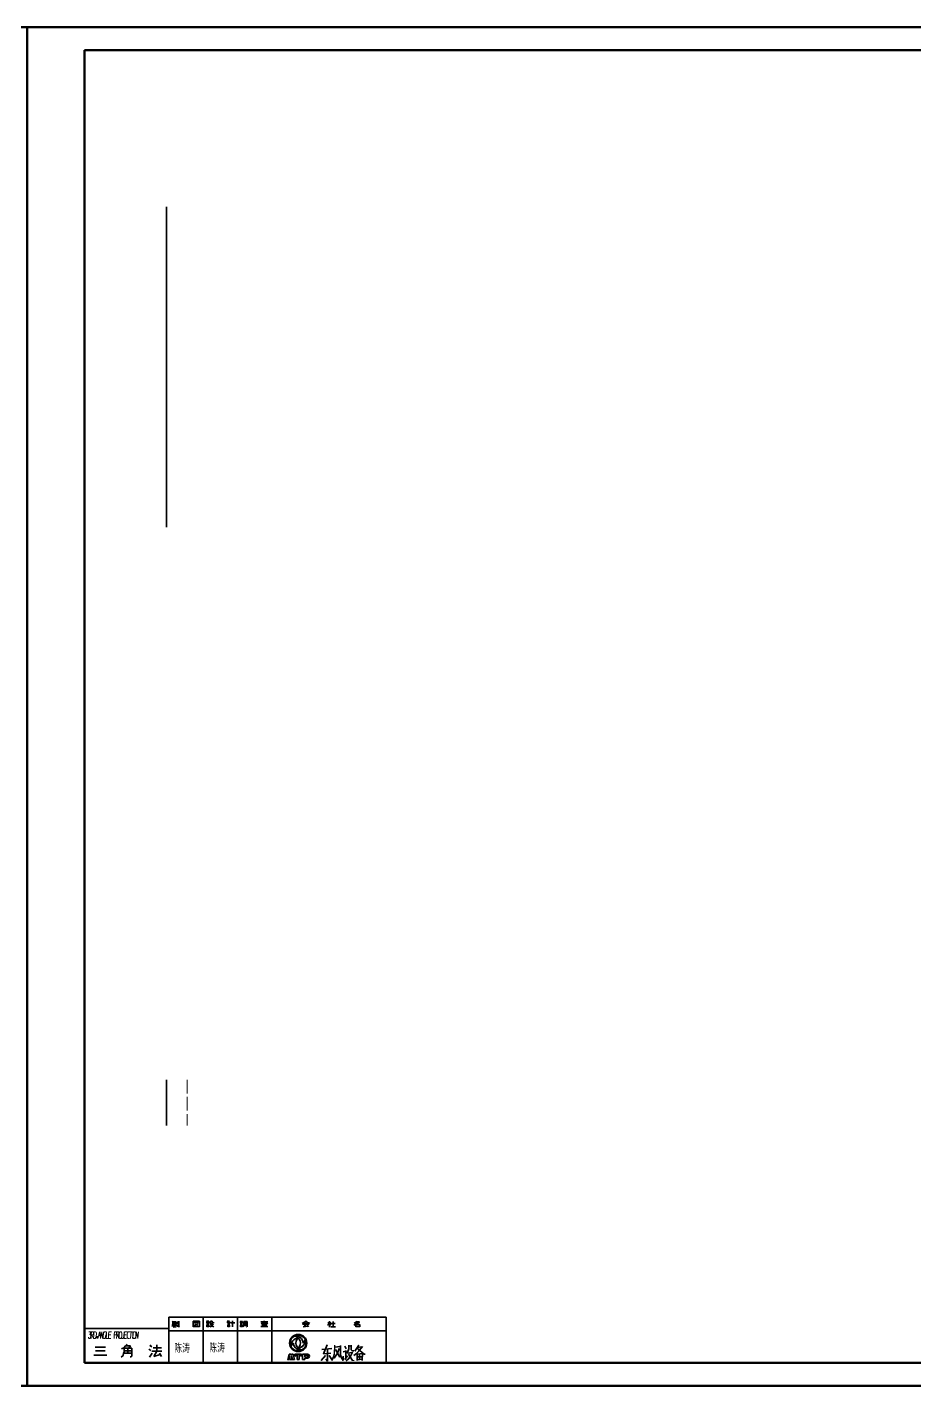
# Model space of a CAD drawing. Header units: millimetres. Extents: x 1333 to 104182, y -62616 to -5704.
# Drawn here: x 50563 to 50951, y -62616 to -62022 of the extents above; entities that cross this region are included whole.
import ezdxf
from ezdxf.enums import TextEntityAlignment as Align

# ---------------------------------------------------------------- set-up
doc = ezdxf.new("R2010")
doc.units = ezdxf.units.MM
doc.header["$LTSCALE"] = 0.5
doc.linetypes.add('DASHED', pattern=[15, 12, -3])
for name, color, linetype in [('08', 1, 'Continuous'), ('11', 3, 'Continuous'), ('SHM_LABEL', 40, 'Continuous')]:
    doc.layers.add(name, color=color, linetype=linetype)
doc.styles.get("Standard").update_dxf_attribs({"font": 'simplex.shx'})

# ---------------------------------------------------------------- blocks, each defined once
blk = doc.blocks.new('999')
at = {"color": 7, "lineweight": 70}
for p, q in [((73402, -11943.1), (73402, -10161.1)), ((73402, -10161.1), (75925, -10161.1)), ((75925, -10161.1), (75925, -11943.1)), ((73477, -11913.1), (73477, -10191.1)), ((73477, -10191.1), (75895, -10191.1)), ((75895, -11913.1), (73477, -11913.1)), ((75925, -11943.1), (73402, -11943.1))]:
    blk.add_line(p, q, dxfattribs=at)
at = {"color": 7, "lineweight": 35}
for p, q in [((73477, -11868.1), (73588, -11868.1)), ((73588, -11853.1), (73873, -11853.1)), ((73633, -11853.1), (73633, -11913.1)), ((73678, -11853.1), (73678, -11913.1)), ((73689.3, -11862.6), (73689.3, -11864.6)), ((73690.7, -11865.7), (73689.8, -11865.5)), ((73690.7, -11858.7), (73690.7, -11865.7)), ((73708.3, -11859.2), (73717.8, -11859.2)), ((73708.3, -11865.5), (73717.7, -11865.5)), ((73713, -11859.2), (73708.8, -11861.6)), ((73710.5, -11865.5), (73710.5, -11862.1)), ((73710.5, -11862.1), (73715.6, -11862.1)), ((73710.5, -11863.2), (73715.6, -11863.2)), ((73710.5, -11864.5), (73715.6, -11864.5)), ((73713, -11857.8), (73713, -11861.6)), ((73713, -11859.2), (73717.7, -11861.9)), ((73715.6, -11862.1), (73715.6, -11865.5)), ((73723, -11853.1), (73723, -11913.1)), ((73765, -11860.3), (73762.7, -11861.3)), ((73763.1, -11862.4), (73771.9, -11862.4)), ((73763.9, -11865.6), (73770.4, -11864.8)), ((73767.9, -11858.2), (73765, -11860.3)), ((73765.2, -11861.2), (73769.6, -11861.2)), ((73766.9, -11862.4), (73765.8, -11865.4)), ((73767.6, -11858.4), (73769.7, -11859.9)), ((73769.4, -11863.4), (73771.1, -11865.8)), ((73769.7, -11859.9), (73772.6, -11861.1)), ((73798.7, -11861.9), (73796, -11863.4)), ((73796.2, -11860.3), (73800.1, -11860.3)), ((73798.5, -11858.5), (73798.5, -11860.3)), ((73800.1, -11860.3), (73798.7, -11861.9)), ((73798.7, -11861.9), (73800.8, -11863.3)), ((73798.7, -11861.9), (73798.7, -11866.3)), ((73800.3, -11865.8), (73806.3, -11865.8)), ((73800.9, -11861.3), (73805.8, -11861.3)), ((73803.4, -11858.6), (73803.4, -11865.8)), ((73833.2, -11862.4), (73830.3, -11863.4)), ((73833.8, -11859.3), (73830.7, -11860.9)), ((73832.5, -11860), (73834.6, -11861.6)), ((73833, -11862.9), (73838.3, -11862.9)), ((73833, -11865.8), (73833, -11862.9)), ((73833, -11865.4), (73838.3, -11865.4)), ((73836.1, -11860.7), (73833.2, -11862.4)), ((73835, -11858.3), (73833.8, -11859.3)), ((73833.8, -11859.3), (73837.7, -11859.3)), ((73837.7, -11859.3), (73836.1, -11860.7)), ((73838.3, -11862.9), (73838.3, -11865.7)), ((73873, -11853.1), (73873, -11913.1)), ((73588, -11871.1), (73873, -11871.1)), ((73743.7, -11908.7), (73745.5, -11901.6)), ((73745.6, -11901.6), (73747.8, -11901.6)), ((73745.8, -11903.8), (73747, -11908.7)), ((73747.8, -11901.6), (73748.2, -11903.1)), ((73748.6, -11901.6), (73748.2, -11903.1)), ((73748.8, -11903.7), (73748.5, -11904.5)), ((73750.9, -11901.6), (73748.6, -11901.6)), ((73750, -11908.7), (73748.8, -11903.7)), ((73752.7, -11908.7), (73750.9, -11901.6)), ((73752.9, -11901.6), (73762, -11901.6)), ((73752.9, -11901.6), (73752.9, -11904.2)), ((73752.9, -11904.2), (73756, -11902.3)), ((73756, -11908.7), (73756, -11902.3)), ((73758.9, -11908.7), (73758.9, -11902.3)), ((73762, -11904.2), (73758.9, -11902.3)), ((73762, -11901.6), (73762, -11904.2)), ((73763.2, -11901.6), (73769.7, -11901.6)), ((73763.2, -11908.7), (73763.2, -11901.6)), ((73766.1, -11902.8), (73768.7, -11902.8)), ((73766.1, -11905.6), (73766.1, -11902.8)), ((73743.3, -11908.7), (73746.1, -11908.7)), ((73745.3, -11905.4), (73746, -11908.7)), ((73749.5, -11908.7), (73747, -11908.7)), ((73748.5, -11904.5), (73749.5, -11908.7)), ((73752.7, -11908.7), (73750, -11908.7)), ((73756, -11908.7), (73758.9, -11908.7)), ((73766.1, -11908.7), (73763.2, -11908.7)), ((73766.1, -11905.6), (73768.7, -11905.6)), ((73766.1, -11906.7), (73769.7, -11906.7)), ((73766.1, -11908.7), (73766.1, -11906.7))]:
    blk.add_line(p, q, dxfattribs=at)
at = {"color": 7, "lineweight": 35, "ltscale": 0.125}
blk.add_line((73588, -11868.1), (73588, -11853.1), dxfattribs=at)
at = {"color": 7, "lineweight": 35, "ltscale": 0.375}
blk.add_line((73588, -11868.1), (73588, -11913.1), dxfattribs=at)
at = {"color": 7, "lineweight": 35, "ltscale": 0.085229}
blk.add_line((73591.7, -11863.4), (73602, -11863.4), dxfattribs=at)
at = {"color": 7, "lineweight": 35, "ltscale": 0.027653}
blk.add_line((73595.2, -11864.3), (73591.9, -11865), dxfattribs=at)
at = {"color": 7, "lineweight": 35, "ltscale": 0.044715}
blk.add_line((73592.2, -11860.5), (73597.6, -11860.5), dxfattribs=at)
at = {"color": 7, "lineweight": 35, "ltscale": 0.012385}
blk.add_line((73593.6, -11858.5), (73592.8, -11859.8), dxfattribs=at)
at = {"color": 7, "lineweight": 35, "ltscale": 0.032741}
blk.add_line((73593.1, -11859.3), (73597.1, -11859.3), dxfattribs=at)
at = {"color": 7, "lineweight": 35, "ltscale": 0.011821}
blk.add_line((73593.2, -11862.9), (73593.2, -11861.4), dxfattribs=at)
at = {"color": 7, "lineweight": 35, "ltscale": 0.030435}
blk.add_line((73593.2, -11861.4), (73596.8, -11861.5), dxfattribs=at)
at = {"color": 7, "lineweight": 35, "ltscale": 0.032907}
blk.add_line((73593.6, -11866), (73597.5, -11865.6), dxfattribs=at)
at = {"color": 7, "lineweight": 35, "ltscale": 0.038324}
blk.add_line((73595, -11858.5), (73595, -11863.1), dxfattribs=at)
at = {"color": 7, "lineweight": 35, "ltscale": 0.015919}
blk.add_line((73596.9, -11863.4), (73595.2, -11864.3), dxfattribs=at)
at = {"color": 7, "lineweight": 35, "ltscale": 0.013156}
blk.add_line((73595.2, -11864.3), (73595.2, -11865.8), dxfattribs=at)
at = {"color": 7, "lineweight": 35, "ltscale": 0.003058}
blk.add_line((73596.5, -11863), (73596.2, -11863), dxfattribs=at)
at = {"color": 7, "lineweight": 35, "ltscale": 0.003768}
blk.add_line((73596.8, -11862.6), (73596.5, -11863), dxfattribs=at)
at = {"color": 7, "lineweight": 35, "ltscale": 0.009536}
blk.add_line((73596.8, -11861.5), (73596.8, -11862.6), dxfattribs=at)
at = {"color": 7, "lineweight": 35, "ltscale": 0.008582}
blk.add_line((73597.4, -11862.5), (73597.4, -11863.5), dxfattribs=at)
at = {"color": 7, "lineweight": 35, "ltscale": 0.014683}
blk.add_line((73597.4, -11863.5), (73598.6, -11864.8), dxfattribs=at)
at = {"color": 7, "lineweight": 35, "ltscale": 0.01925}
blk.add_line((73600.7, -11863.8), (73598.6, -11864.8), dxfattribs=at)
at = {"color": 7, "lineweight": 35, "ltscale": 0.015107}
blk.add_line((73598.6, -11864.8), (73600.3, -11865.4), dxfattribs=at)
at = {"color": 7, "lineweight": 35, "ltscale": 0.025931}
blk.add_line((73598.9, -11858.8), (73598.9, -11861.9), dxfattribs=at)
at = {"color": 7, "lineweight": 35, "ltscale": 0.00304}
blk.add_line((73600.6, -11862.7), (73600.2, -11862.7), dxfattribs=at)
at = {"color": 7, "lineweight": 35, "ltscale": 0.011018}
blk.add_line((73600.3, -11865.4), (73601.6, -11865.6), dxfattribs=at)
at = {"color": 7, "lineweight": 35, "ltscale": 0.003388}
blk.add_line((73600.9, -11862.4), (73600.6, -11862.7), dxfattribs=at)
at = {"color": 7, "lineweight": 35, "ltscale": 0.033368}
blk.add_line((73600.9, -11858.4), (73600.9, -11862.4), dxfattribs=at)
at = {"color": 7, "lineweight": 35, "ltscale": 0.070776}
for p, q in [((73619.5, -11858.3), (73628, -11858.3)), ((73619.5, -11865.2), (73628, -11865.2))]:
    blk.add_line(p, q, dxfattribs=at)
at = {"color": 7, "lineweight": 35, "ltscale": 0.062347}
blk.add_line((73619.5, -11858.3), (73619.5, -11865.8), dxfattribs=at)
at = {"color": 7, "lineweight": 35, "ltscale": 0.016097}
blk.add_line((73622.9, -11863.5), (73621.1, -11864.3), dxfattribs=at)
at = {"color": 7, "lineweight": 35, "ltscale": 0.013534}
blk.add_line((73621.2, -11859.7), (73622.1, -11861), dxfattribs=at)
at = {"color": 7, "lineweight": 35, "ltscale": 0.035448}
blk.add_line((73622.1, -11861.6), (73625.8, -11863.7), dxfattribs=at)
at = {"color": 7, "lineweight": 35, "ltscale": 0.029906}
blk.add_line((73625.4, -11860.9), (73622.9, -11863.5), dxfattribs=at)
at = {"color": 7, "lineweight": 35, "ltscale": 0.012539}
blk.add_line((73623.5, -11859), (73623.7, -11860.5), dxfattribs=at)
at = {"color": 7, "lineweight": 35, "ltscale": 0.013951}
blk.add_line((73626.4, -11859.6), (73625.4, -11860.9), dxfattribs=at)
at = {"color": 7, "lineweight": 35, "ltscale": 0.063303}
blk.add_line((73628, -11858.3), (73628, -11865.9), dxfattribs=at)
at = {"color": 7, "lineweight": 35, "ltscale": 0.036719}
for p, q in [((73636.8, -11859.6), (73641.2, -11859.6)), ((73664, -11859.6), (73668.4, -11859.6)), ((73680.9, -11859.8), (73685.3, -11859.8))]:
    blk.add_line(p, q, dxfattribs=at)
at = {"color": 7, "lineweight": 35, "ltscale": 0.025879}
for p, q in [((73637.2, -11858.4), (73640.3, -11858.4)), ((73664.4, -11858.4), (73667.5, -11858.4))]:
    blk.add_line(p, q, dxfattribs=at)
at = {"color": 7, "lineweight": 35, "ltscale": 0.025122}
blk.add_line((73637.4, -11860.9), (73640.5, -11860.9), dxfattribs=at)
at = {"color": 7, "lineweight": 35, "ltscale": 0.024927}
for p, q in [((73637.4, -11862.2), (73640.4, -11862.2)), ((73664.6, -11862.2), (73667.6, -11862.2))]:
    blk.add_line(p, q, dxfattribs=at)
at = {"color": 7, "lineweight": 35, "ltscale": 0.018304}
for p, q in [((73637.8, -11865.6), (73637.8, -11863.4)), ((73665, -11865.6), (73665, -11863.4)), ((73681.9, -11865.8), (73681.9, -11863.6))]:
    blk.add_line(p, q, dxfattribs=at)
at = {"color": 7, "lineweight": 35, "ltscale": 0.019971}
for p, q in [((73637.8, -11863.4), (73640.2, -11863.4)), ((73637.8, -11865.1), (73640.2, -11865.1)), ((73665, -11863.4), (73667.4, -11863.4)), ((73665, -11865.1), (73667.4, -11865.1))]:
    blk.add_line(p, q, dxfattribs=at)
at = {"color": 7, "lineweight": 35, "ltscale": 0.019257}
for p, q in [((73640.2, -11863.4), (73640.2, -11865.7)), ((73684.3, -11863.6), (73684.3, -11865.9))]:
    blk.add_line(p, q, dxfattribs=at)
at = {"color": 7, "lineweight": 35, "ltscale": 0.006976}
blk.add_line((73641.4, -11860.7), (73642.1, -11860.3), dxfattribs=at)
at = {"color": 7, "lineweight": 35, "ltscale": 0.03595}
blk.add_line((73641.4, -11861.7), (73645.8, -11861.7), dxfattribs=at)
at = {"color": 7, "lineweight": 35, "ltscale": 0.013082}
blk.add_line((73642.9, -11865.1), (73641.5, -11865.7), dxfattribs=at)
at = {"color": 7, "lineweight": 35, "ltscale": 0.00629}
blk.add_line((73642.1, -11860.3), (73642.6, -11859.7), dxfattribs=at)
at = {"color": 7, "lineweight": 35, "ltscale": 0.01087}
blk.add_line((73642.6, -11859.7), (73642.6, -11858.4), dxfattribs=at)
at = {"color": 7, "lineweight": 35, "ltscale": 0.017126}
blk.add_line((73642.6, -11858.4), (73644.6, -11858.4), dxfattribs=at)
at = {"color": 7, "lineweight": 35, "ltscale": 0.009218}
blk.add_line((73642.6, -11862.7), (73643.1, -11863.6), dxfattribs=at)
at = {"color": 7, "lineweight": 35, "ltscale": 0.011358}
blk.add_line((73644, -11864.4), (73642.9, -11865.1), dxfattribs=at)
at = {"color": 7, "lineweight": 35, "ltscale": 0.014821}
blk.add_line((73643.1, -11863.6), (73644.5, -11864.7), dxfattribs=at)
at = {"color": 7, "lineweight": 35, "ltscale": 0.014299}
blk.add_line((73645.2, -11863.1), (73644, -11864.4), dxfattribs=at)
at = {"color": 7, "lineweight": 35, "ltscale": 0.022491}
blk.add_line((73644.5, -11864.7), (73647, -11865.8), dxfattribs=at)
at = {"color": 7, "lineweight": 35, "ltscale": 0.014682}
blk.add_line((73644.6, -11858.4), (73644.6, -11860.1), dxfattribs=at)
at = {"color": 7, "lineweight": 35, "ltscale": 0.003426}
blk.add_line((73644.6, -11860.1), (73645, -11860.3), dxfattribs=at)
at = {"color": 7, "lineweight": 35, "ltscale": 0.01073}
blk.add_line((73645, -11860.3), (73646.3, -11860.3), dxfattribs=at)
at = {"color": 7, "lineweight": 35, "ltscale": 0.012738}
blk.add_line((73645.8, -11861.7), (73645.2, -11863.1), dxfattribs=at)
at = {"color": 7, "lineweight": 35, "ltscale": 0.006401}
blk.add_line((73646.3, -11860.3), (73646.7, -11859.7), dxfattribs=at)
at = {"color": 7, "lineweight": 35, "ltscale": 0.02511}
for p, q in [((73664.6, -11860.9), (73667.7, -11860.9)), ((73681.5, -11861.1), (73684.5, -11861.1))]:
    blk.add_line(p, q, dxfattribs=at)
at = {"color": 7, "lineweight": 35, "ltscale": 0.01926}
blk.add_line((73667.4, -11863.4), (73667.4, -11865.7), dxfattribs=at)
at = {"color": 7, "lineweight": 35, "ltscale": 0.045654}
blk.add_line((73668.8, -11860.7), (73674.3, -11860.7), dxfattribs=at)
at = {"color": 7, "lineweight": 35, "ltscale": 0.066437}
blk.add_line((73671.5, -11858), (73671.5, -11865.9), dxfattribs=at)
at = {"color": 7, "lineweight": 35, "ltscale": 0.025867}
blk.add_line((73681.3, -11858.7), (73684.4, -11858.7), dxfattribs=at)
at = {"color": 7, "lineweight": 35, "ltscale": 0.024915}
blk.add_line((73681.5, -11862.4), (73684.5, -11862.4), dxfattribs=at)
at = {"color": 7, "lineweight": 35, "ltscale": 0.019983}
for p, q in [((73681.9, -11863.6), (73684.3, -11863.6)), ((73681.9, -11865.4), (73684.3, -11865.4))]:
    blk.add_line(p, q, dxfattribs=at)
at = {"color": 7, "lineweight": 35, "ltscale": 0.010372}
blk.add_line((73685, -11865.6), (73685.8, -11864.6), dxfattribs=at)
at = {"color": 7, "lineweight": 35, "ltscale": 0.008641}
blk.add_line((73685.8, -11864.6), (73686, -11863.6), dxfattribs=at)
at = {"color": 7, "lineweight": 35, "ltscale": 0.040677}
blk.add_line((73686, -11863.6), (73686, -11858.7), dxfattribs=at)
at = {"color": 7, "lineweight": 35, "ltscale": 0.039233}
blk.add_line((73686, -11858.7), (73690.7, -11858.7), dxfattribs=at)
at = {"color": 7, "lineweight": 35, "ltscale": 0.022327}
for p, q in [((73687, -11860.4), (73689.7, -11860.4)), ((73687, -11861.6), (73689.7, -11861.6))]:
    blk.add_line(p, q, dxfattribs=at)
at = {"color": 7, "lineweight": 35, "ltscale": 0.016611}
blk.add_line((73687, -11864.6), (73687, -11862.6), dxfattribs=at)
at = {"color": 7, "lineweight": 35, "ltscale": 0.018945}
for p, q in [((73687, -11862.6), (73689.3, -11862.6)), ((73687, -11864.2), (73689.3, -11864.2))]:
    blk.add_line(p, q, dxfattribs=at)
at = {"color": 7, "lineweight": 35, "ltscale": 0.018152}
blk.add_line((73688.3, -11859.4), (73688.3, -11861.6), dxfattribs=at)
at = {"color": 7, "lineweight": 35, "ltscale": 0.1401}
blk.add_line((73489.4, -11902.7), (73506.3, -11902.7), dxfattribs=at)
at = {"color": 7, "lineweight": 35, "ltscale": 0.111206}
blk.add_line((73491.3, -11892.3), (73504.7, -11892.3), dxfattribs=at)
at = {"color": 7, "lineweight": 35, "ltscale": 0.104199}
blk.add_line((73491.7, -11897.3), (73504.2, -11897.3), dxfattribs=at)
at = {"color": 7, "lineweight": 35, "ltscale": 0.026955}
blk.add_line((73527.7, -11903.4), (73525.5, -11905.7), dxfattribs=at)
at = {"color": 7, "lineweight": 35, "ltscale": 0.025778}
blk.add_line((73528.6, -11893.1), (73525.9, -11894.6), dxfattribs=at)
at = {"color": 7, "lineweight": 35, "ltscale": 0.02588}
blk.add_line((73528.5, -11900.4), (73527.7, -11903.4), dxfattribs=at)
at = {"color": 7, "lineweight": 35, "ltscale": 0.015901}
blk.add_line((73529, -11898.6), (73528.5, -11900.4), dxfattribs=at)
at = {"color": 7, "lineweight": 35, "ltscale": 0.08938}
blk.add_line((73528.5, -11900.4), (73539.3, -11900.4), dxfattribs=at)
at = {"color": 7, "lineweight": 35, "ltscale": 0.027872}
blk.add_line((73531, -11890.8), (73528.6, -11893.1), dxfattribs=at)
at = {"color": 7, "lineweight": 35, "ltscale": 0.085266}
for p, q in [((73529, -11893.7), (73539.3, -11893.7)), ((73529, -11897.1), (73539.3, -11897.1))]:
    blk.add_line(p, q, dxfattribs=at)
at = {"color": 7, "lineweight": 35, "ltscale": 0.027725}
blk.add_line((73529, -11893.7), (73529, -11897.1), dxfattribs=at)
at = {"color": 7, "lineweight": 35, "ltscale": 0.01272}
blk.add_line((73529, -11897.1), (73529, -11898.6), dxfattribs=at)
at = {"color": 7, "lineweight": 35, "ltscale": 0.024651}
blk.add_line((73533.1, -11888.6), (73531, -11890.8), dxfattribs=at)
at = {"color": 7, "lineweight": 35, "ltscale": 0.055009}
blk.add_line((73531, -11890.8), (73537.6, -11890.8), dxfattribs=at)
at = {"color": 7, "lineweight": 35, "ltscale": 0.055774}
blk.add_line((73533.9, -11893.7), (73533.9, -11900.4), dxfattribs=at)
at = {"color": 7, "lineweight": 35, "ltscale": 0.030689}
blk.add_line((73537.6, -11890.8), (73535.1, -11893.6), dxfattribs=at)
at = {"color": 7, "lineweight": 35, "ltscale": 0.087085}
blk.add_line((73539.3, -11893.7), (73539.3, -11904.2), dxfattribs=at)
at = {"color": 7, "lineweight": 35, "ltscale": 0.026327}
blk.add_line((73561.6, -11895), (73564.1, -11896.9), dxfattribs=at)
at = {"color": 7, "lineweight": 35, "ltscale": 0.053073}
blk.add_line((73565.9, -11900.1), (73562.4, -11905.4), dxfattribs=at)
at = {"color": 7, "lineweight": 35, "ltscale": 0.026571}
blk.add_line((73562.9, -11890), (73565.4, -11892.1), dxfattribs=at)
at = {"color": 7, "lineweight": 35, "ltscale": 0.107727}
blk.add_line((73565.7, -11897.6), (73578.7, -11897.6), dxfattribs=at)
at = {"color": 7, "lineweight": 35, "ltscale": 0.090796}
blk.add_line((73567.2, -11893.3), (73578.1, -11893.3), dxfattribs=at)
at = {"color": 7, "lineweight": 35, "ltscale": 0.066593}
blk.add_line((73572, -11897.6), (73568, -11904.5), dxfattribs=at)
at = {"color": 7, "lineweight": 35, "ltscale": 0.073285}
blk.add_line((73568, -11904.5), (73576.5, -11902.2), dxfattribs=at)
at = {"color": 7, "lineweight": 35, "ltscale": 0.067187}
blk.add_line((73572, -11889.5), (73572, -11897.6), dxfattribs=at)
at = {"color": 7, "lineweight": 35, "ltscale": 0.041521}
blk.add_line((73575.7, -11900.4), (73578.2, -11904.7), dxfattribs=at)
at = {"color": 7, "lineweight": 35, "ltscale": 0.009216}
blk.add_line((73539.3, -11904.2), (73538.5, -11905), dxfattribs=at)
at = {"color": 7, "lineweight": 13}
for points in [[(73482.3, -11879.5), (73482.5, -11880.2), (73482.7, -11880.7), (73483.2, -11880.9), (73484.2, -11880.9), (73484.6, -11880.6), (73485.2, -11879.9), (73485.7, -11877.1), (73485.4, -11876.4), (73484.7, -11876), (73484, -11876.2), (73485.7, -11872.5), (73482.7, -11872.5)], [(73485.7, -11880.9), (73486, -11876.2), (73486.3, -11872.5), (73488.5, -11872.5), (73489, -11873.3), (73488.8, -11875.7), (73488.1, -11876.3), (73486, -11876.3)], [(73487, -11876.3), (73489, -11880.9)], [(73489, -11880.9), (73491.4, -11880.9), (73492.1, -11879.9), (73492.5, -11879), (73492.6, -11878.1), (73492.9, -11875.1), (73492.8, -11873.9), (73492.4, -11872.9), (73491.7, -11872.5), (73489.3, -11872.5)], [(73489.5, -11872.5), (73489.3, -11876.1), (73489, -11880.9)], [(73494.6, -11879.4), (73492.9, -11879.4)], [(73493.1, -11878.8), (73494.4, -11878.8)], [(73493.1, -11880), (73494.4, -11880)], [(73494.6, -11880.9), (73495.8, -11876.7), (73497.1, -11872.5), (73497.6, -11876.7), (73498.1, -11880.9)], [(73495.7, -11877), (73497.6, -11877)], [(73498.1, -11880.9), (73498.5, -11876.7), (73498.9, -11872.5), (73499.9, -11876.8), (73500.8, -11880.9), (73501.3, -11876.4), (73501.7, -11872.5)], [(73504.8, -11877.5), (73504.4, -11880.9), (73502.2, -11880.9), (73501.8, -11879.6), (73501.7, -11878.7), (73502.2, -11874.5), (73502.6, -11873), (73503.2, -11872.5), (73505.5, -11872.5)], [(73504.3, -11877.5), (73505.3, -11877.5)], [(73508.5, -11880.9), (73505.5, -11880.9), (73505.8, -11876.2), (73506.1, -11872.5)], [(73511.8, -11880.9), (73508.5, -11880.9), (73508.8, -11876.2), (73509.1, -11872.5), (73512.4, -11872.5)], [(73508.8, -11876.4), (73511.5, -11876.4)], [(73515.9, -11880.9), (73516.3, -11876.2), (73516.5, -11872.5), (73518.5, -11872.5), (73518.9, -11872.9), (73519.2, -11873.4), (73519, -11875.5), (73518.5, -11876.2), (73516.3, -11876.2)], [(73519.2, -11880.9), (73519.5, -11876.2), (73519.8, -11872.5), (73521.9, -11872.5), (73522.4, -11873.3), (73522.3, -11875.7), (73521.6, -11876.3), (73519.5, -11876.3)], [(73520.4, -11876.3), (73522.4, -11880.9)], [(73529, -11872.5), (73528.6, -11878.5), (73528.2, -11879.9), (73527.6, -11880.9), (73526.3, -11880.9)], [(73532.4, -11880.9), (73529, -11880.9), (73529.4, -11876.2), (73529.6, -11872.5), (73533, -11872.5)], [(73529.4, -11876.4), (73532, -11876.4)], [(73536.4, -11880.9), (73534.5, -11880.9), (73533.8, -11880.6), (73533.5, -11880.3), (73533.2, -11879.6), (73533, -11878.5), (73533, -11875.1), (73533.5, -11873.5), (73533.9, -11872.8), (73534.4, -11872.5), (73536.5, -11872.5)], [(73536.5, -11872.5), (73540.1, -11872.5)], [(73537.7, -11880.9), (73538, -11876.2), (73538.3, -11872.5)], [(73540.1, -11880.9), (73540.4, -11876.7), (73540.6, -11872.5)], [(73544.5, -11880.9), (73544.9, -11876.7), (73545.3, -11872.5), (73546.3, -11876.8), (73547.2, -11880.9), (73547.7, -11876.4), (73548.1, -11872.5)]]:
    blk.add_lwpolyline(points, dxfattribs=at)
for points in [[(73493.4, -11880.5), (73494.1, -11880.5), (73494.6, -11879.8), (73494.6, -11879), (73494.1, -11878.4), (73493.4, -11878.4), (73492.9, -11879), (73492.9, -11879.8)], [(73524.9, -11880.9), (73525.9, -11879.6), (73526.1, -11878.4), (73526.3, -11874), (73525.8, -11872.9), (73525.4, -11872.5), (73523.9, -11872.5), (73523.4, -11872.9), (73522.9, -11873.9), (73522.6, -11874.9), (73522.4, -11879.5), (73523.3, -11880.9)], [(73543.1, -11880.9), (73544.1, -11879.6), (73544.3, -11878.4), (73544.5, -11874), (73544, -11872.9), (73543.6, -11872.5), (73542.1, -11872.5), (73541.6, -11872.9), (73541.1, -11873.9), (73540.8, -11874.9), (73540.6, -11879.5), (73541.5, -11880.9)]]:
    blk.add_lwpolyline(points, close=True, dxfattribs=at)
at = {"color": 7, "lineweight": 35}
for points in [[(73793.4, -11903.2), (73787.6, -11909.9)], [(73788.6, -11895.4), (73801.5, -11894)], [(73795.3, -11889.3), (73790.5, -11901.1)], [(73790.5, -11901.1), (73800.1, -11900.1)], [(73795.7, -11896.1), (73795.7, -11910.6)], [(73797.9, -11903.5), (73801.5, -11908.6)], [(73804.8, -11901.5), (73804.1, -11904.2)], [(73804.6, -11906.9), (73809.2, -11900.1)], [(73805.1, -11892.3), (73812.8, -11891.6)], [(73806.3, -11895.4), (73812.3, -11905.5)], [(73809.2, -11900.1), (73811.3, -11894)], [(73812.8, -11890.3), (73812.8, -11901.5)], [(73812.8, -11901.5), (73813.7, -11905.5)], [(73819.9, -11897.7), (73816.3, -11898.4)], [(73818.5, -11891), (73820.4, -11894.4)], [(73819.9, -11906.9), (73819.9, -11896.7)], [(73823, -11897.1), (73821.4, -11900.1)], [(73822.8, -11900.1), (73827.8, -11899.4)], [(73823.8, -11894.4), (73823, -11897.1)], [(73823.3, -11901.5), (73828.8, -11909.9)], [(73823.8, -11890), (73823.8, -11894.4)], [(73823.8, -11891.3), (73826.9, -11890.6)], [(73828.6, -11898.8), (73826.2, -11904.2)], [(73826.9, -11890), (73826.9, -11893)], [(73826.9, -11893), (73827.1, -11896.1)], [(73827.1, -11896.1), (73828.1, -11897.4)], [(73828.1, -11897.4), (73830.5, -11897.4)], [(73841.7, -11891.6), (73838.1, -11896.4), (73834.1, -11900.8), (73830.5, -11903.2)], [(73834.5, -11893.7), (73831.7, -11897.7)], [(73836.9, -11889.6), (73834.5, -11893.7)], [(73834.8, -11900.8), (73834.8, -11909.9)], [(73834.8, -11901.5), (73841.5, -11900.8)], [(73835, -11893), (73841.2, -11892)], [(73835.5, -11894.4), (73843.9, -11901.5), (73845.3, -11901.5)], [(73838.1, -11901.5), (73838.1, -11908.2)], [(73841.7, -11900.5), (73841.2, -11909.9)], [(73795.7, -11910.6), (73793.6, -11908.2)], [(73804.1, -11904.2), (73801.7, -11909.9)], [(73813.7, -11905.5), (73816.3, -11909.9)], [(73816.3, -11909.9), (73816.3, -11904.2)], [(73822.3, -11903.8), (73818.7, -11908.6)], [(73820.4, -11910.3), (73824, -11907.2)], [(73824, -11907.2), (73826.2, -11904.2)], [(73841.2, -11908.2), (73834.8, -11908.9)], [(73835.5, -11905.2), (73840.5, -11904.9)]]:
    blk.add_lwpolyline(points, dxfattribs=at)
for radius in [11.3, 10.4]:
    blk.add_circle((73757.5, -11887), radius, dxfattribs=at)
for centre, radius, start, end in [((73758.4, -11890.5), 10.1, 94.3618, 189.3685), ((73751.3, -11887), 9.07, 312.4542, 84.3408), ((73754.5, -11887), 9.33, 0, 103.7818), ((73763.6, -11887), 9.07, 132.4542, 264.3408), ((73756.6, -11883.5), 10.2, 274.9268, 7.678), ((73757.5, -11879.7), 9.61, 311.5828, 344.9375), ((73757.5, -11894.2), 9.57, 131.0518, 165.2314), ((73760.4, -11887), 9.23, 180, 285.8775), ((73768.7, -11904.2), 1.42, 270, 90), ((73769.7, -11904.2), 2.55, 270, 90)]:
    blk.add_arc(centre, radius, start, end, dxfattribs=at)

msp = doc.modelspace()

# ---------------------------------------------------------------- linework, layer by layer
at = {"color": 7, "lineweight": 70}
for p, q in [((50563.067, -62022.279), (51404.067, -62022.279)), ((50588.067, -62606.279), (50588.067, -62032.279)), ((50588.067, -62032.279), (51394.067, -62032.279)), ((51394.067, -62606.279), (50588.067, -62606.279)), ((51404.067, -62616.279), (50563.067, -62616.279))]:
    msp.add_line(p, q, dxfattribs=at)
at = {"lineweight": 35}
for p, q in [((50623.981, -62240.809), (50623.981, -62100.809)), ((50623.981, -62482.448), (50623.981, -62502.448))]:
    msp.add_line(p, q, dxfattribs=at)
at = {"color": 2, "linetype": 'DASHED', "lineweight": 5}
msp.add_line((50632.981, -62482.448), (50632.981, -62502.448), dxfattribs=at)
msp.add_line((50632.981, -62482.448), (50632.981, -62502.448), dxfattribs=at)
at = {"color": 7, "lineweight": 35}
for p, q in [((50625.067, -62586.279), (50720.067, -62586.279)), ((50720.067, -62586.279), (50720.067, -62606.279)), ((50588.067, -62591.279), (50625.067, -62591.279)), ((50625.067, -62592.279), (50720.067, -62592.279))]:
    msp.add_line(p, q, dxfattribs=at)
at = {"color": 7, "lineweight": 35, "ltscale": 0.125}
msp.add_line((50625.067, -62591.279), (50625.067, -62586.279), dxfattribs=at)
at = {"color": 7, "lineweight": 35, "ltscale": 0.02061}
msp.add_line((50684.064, -62588.665), (50683.312, -62589.002), dxfattribs=at)
at = {"color": 7, "lineweight": 35, "ltscale": 0.073584}
msp.add_line((50683.426, -62589.389), (50686.37, -62589.389), dxfattribs=at)
at = {"color": 7, "lineweight": 35, "ltscale": 0.030253}
msp.add_line((50685.051, -62587.965), (50684.064, -62588.665), dxfattribs=at)
at = {"color": 7, "lineweight": 35, "ltscale": 0.036572}
msp.add_line((50684.13, -62588.96), (50685.593, -62588.96), dxfattribs=at)
at = {"color": 7, "lineweight": 35, "ltscale": 0.025957}
msp.add_line((50684.714, -62589.389), (50684.347, -62590.36), dxfattribs=at)
at = {"color": 7, "lineweight": 35, "ltscale": 0.020979}
msp.add_line((50684.945, -62588.041), (50685.629, -62588.526), dxfattribs=at)
at = {"color": 7, "lineweight": 35, "ltscale": 0.024349}
msp.add_line((50685.545, -62589.708), (50686.123, -62590.492), dxfattribs=at)
at = {"color": 7, "lineweight": 35, "ltscale": 0.02636}
msp.add_line((50685.629, -62588.526), (50686.598, -62588.942), dxfattribs=at)
at = {"color": 7, "lineweight": 35, "ltscale": 0.025641}
msp.add_line((50695.308, -62589.202), (50694.423, -62589.72), dxfattribs=at)
at = {"color": 7, "lineweight": 35, "ltscale": 0.032813}
msp.add_line((50694.465, -62588.671), (50695.778, -62588.671), dxfattribs=at)
at = {"color": 7, "lineweight": 35, "ltscale": 0.01478}
msp.add_line((50695.23, -62588.08), (50695.23, -62588.671), dxfattribs=at)
at = {"color": 7, "lineweight": 35, "ltscale": 0.017721}
msp.add_line((50695.778, -62588.671), (50695.308, -62589.202), dxfattribs=at)
at = {"color": 7, "lineweight": 35, "ltscale": 0.021016}
msp.add_line((50695.308, -62589.202), (50696.013, -62589.66), dxfattribs=at)
at = {"color": 7, "lineweight": 35, "ltscale": 0.036496}
msp.add_line((50695.308, -62589.202), (50695.308, -62590.661), dxfattribs=at)
at = {"color": 7, "lineweight": 35, "ltscale": 0.041394}
msp.add_line((50696.024, -62589.008), (50697.68, -62589.008), dxfattribs=at)
at = {"color": 7, "lineweight": 35, "ltscale": 0.060178}
msp.add_line((50696.879, -62588.104), (50696.879, -62590.511), dxfattribs=at)
at = {"color": 7, "lineweight": 35, "ltscale": 0.026269}
msp.add_line((50706.823, -62589.389), (50705.824, -62589.714), dxfattribs=at)
at = {"color": 7, "lineweight": 35, "ltscale": 0.028606}
msp.add_line((50706.998, -62588.351), (50705.975, -62588.864), dxfattribs=at)
at = {"color": 7, "lineweight": 35, "ltscale": 0.022202}
msp.add_line((50706.572, -62588.564), (50707.263, -62589.122), dxfattribs=at)
at = {"color": 7, "lineweight": 35, "ltscale": 0.044836}
for p, q in [((50706.727, -62589.527), (50708.521, -62589.527)), ((50706.727, -62590.366), (50708.521, -62590.366))]:
    msp.add_line(p, q, dxfattribs=at)
at = {"color": 7, "lineweight": 35, "ltscale": 0.024283}
msp.add_line((50706.727, -62590.499), (50706.727, -62589.527), dxfattribs=at)
at = {"color": 7, "lineweight": 35, "ltscale": 0.027627}
msp.add_line((50707.768, -62588.815), (50706.823, -62589.389), dxfattribs=at)
at = {"color": 7, "lineweight": 35, "ltscale": 0.013056}
msp.add_line((50707.401, -62588.019), (50706.998, -62588.351), dxfattribs=at)
at = {"color": 7, "lineweight": 35, "ltscale": 0.032959}
msp.add_line((50706.998, -62588.351), (50708.316, -62588.351), dxfattribs=at)
at = {"color": 7, "lineweight": 35, "ltscale": 0.017956}
msp.add_line((50708.316, -62588.351), (50707.768, -62588.815), dxfattribs=at)
at = {"color": 7, "lineweight": 35, "ltscale": 0.023981}
msp.add_line((50708.521, -62589.527), (50708.521, -62590.486), dxfattribs=at)
at = {"color": 7, "lineweight": 35, "ltscale": 0.375}
msp.add_line((50625.067, -62591.279), (50625.067, -62606.279), dxfattribs=at)
at = {"color": 7, "lineweight": 35, "ltscale": 0.054241}
msp.add_line((50683.721, -62590.432), (50685.876, -62590.179), dxfattribs=at)
at = {"color": 7, "lineweight": 35, "ltscale": 0.049365}
msp.add_line((50695.856, -62590.511), (50697.831, -62590.511), dxfattribs=at)
at = {"color": 7, "lineweight": 35, "ltscale": 0.111206}
msp.add_line((50592.853, -62599.339), (50597.301, -62599.339), dxfattribs=at)
at = {"color": 7, "lineweight": 35, "ltscale": 0.104199}
msp.add_line((50592.958, -62600.989), (50597.125, -62600.989), dxfattribs=at)
at = {"color": 7, "lineweight": 35, "ltscale": 0.025778}
msp.add_line((50605.277, -62599.607), (50604.366, -62600.09), dxfattribs=at)
at = {"color": 7, "lineweight": 35, "ltscale": 0.015901}
msp.add_line((50605.42, -62601.434), (50605.256, -62602.048), dxfattribs=at)
at = {"color": 7, "lineweight": 35, "ltscale": 0.027872}
msp.add_line((50606.071, -62598.824), (50605.277, -62599.607), dxfattribs=at)
at = {"color": 7, "lineweight": 35, "ltscale": 0.085266}
for p, q in [((50605.42, -62599.816), (50608.831, -62599.816)), ((50605.42, -62600.925), (50608.831, -62600.925))]:
    msp.add_line(p, q, dxfattribs=at)
at = {"color": 7, "lineweight": 35, "ltscale": 0.027725}
msp.add_line((50605.42, -62599.816), (50605.42, -62600.925), dxfattribs=at)
at = {"color": 7, "lineweight": 35, "ltscale": 0.01272}
msp.add_line((50605.42, -62600.925), (50605.42, -62601.434), dxfattribs=at)
at = {"color": 7, "lineweight": 35, "ltscale": 0.024651}
msp.add_line((50606.761, -62598.12), (50606.071, -62598.824), dxfattribs=at)
at = {"color": 7, "lineweight": 35, "ltscale": 0.055009}
msp.add_line((50606.071, -62598.824), (50608.271, -62598.85), dxfattribs=at)
at = {"color": 7, "lineweight": 35, "ltscale": 0.055774}
msp.add_line((50607.035, -62599.816), (50607.035, -62602.047), dxfattribs=at)
at = {"color": 7, "lineweight": 35, "ltscale": 0.030689}
msp.add_line((50608.271, -62598.85), (50607.451, -62599.764), dxfattribs=at)
at = {"color": 7, "lineweight": 35, "ltscale": 0.087085}
msp.add_line((50608.831, -62599.816), (50608.831, -62603.299), dxfattribs=at)
at = {"color": 7, "lineweight": 35, "ltscale": 0.026327}
msp.add_line((50616.277, -62600.233), (50617.124, -62600.86), dxfattribs=at)
at = {"color": 7, "lineweight": 35, "ltscale": 0.026571}
msp.add_line((50616.72, -62598.576), (50617.527, -62599.268), dxfattribs=at)
at = {"color": 7, "lineweight": 35, "ltscale": 0.107727}
msp.add_line((50617.657, -62601.094), (50621.966, -62601.094), dxfattribs=at)
at = {"color": 7, "lineweight": 35, "ltscale": 0.090796}
msp.add_line((50618.139, -62599.659), (50621.771, -62599.659), dxfattribs=at)
at = {"color": 7, "lineweight": 35, "ltscale": 0.066593}
msp.add_line((50619.753, -62601.094), (50618.421, -62603.401), dxfattribs=at)
at = {"color": 7, "lineweight": 35, "ltscale": 0.067187}
msp.add_line((50619.753, -62598.407), (50619.753, -62601.094), dxfattribs=at)
at = {"color": 7, "lineweight": 35, "ltscale": 0.1401}
msp.add_line((50592.222, -62602.814), (50597.826, -62602.814), dxfattribs=at)
at = {"color": 7, "lineweight": 35, "ltscale": 0.026955}
msp.add_line((50604.988, -62603.048), (50604.226, -62603.81), dxfattribs=at)
at = {"color": 7, "lineweight": 35, "ltscale": 0.02588}
msp.add_line((50605.256, -62602.048), (50604.988, -62603.048), dxfattribs=at)
at = {"color": 7, "lineweight": 35, "ltscale": 0.08938}
msp.add_line((50605.256, -62602.048), (50608.831, -62602.047), dxfattribs=at)
at = {"color": 7, "lineweight": 35, "ltscale": 0.01073}
msp.add_line((50608.57, -62603.56), (50608.141, -62603.56), dxfattribs=at)
at = {"color": 7, "lineweight": 35, "ltscale": 0.009216}
msp.add_line((50608.831, -62603.299), (50608.57, -62603.56), dxfattribs=at)
at = {"color": 7, "lineweight": 35, "ltscale": 0.053073}
msp.add_line((50617.696, -62601.929), (50616.55, -62603.717), dxfattribs=at)
at = {"color": 7, "lineweight": 35, "ltscale": 0.073285}
msp.add_line((50618.421, -62603.401), (50621.252, -62602.643), dxfattribs=at)
at = {"color": 7, "lineweight": 35, "ltscale": 0.041521}
msp.add_line((50620.963, -62602.034), (50621.794, -62603.472), dxfattribs=at)
at = {"color": 1, "lineweight": 35, "ltscale": 0.02362}
for p, q in [((50676.837, -62604.807), (50677.781, -62604.807)), ((50681.088, -62604.807), (50682.033, -62604.807)), ((50684.427, -62604.807), (50683.482, -62604.807)), ((50684.427, -62603.768), (50684.427, -62602.823))]:
    msp.add_line(p, q, dxfattribs=at)
at = {"color": 1, "lineweight": 35, "ltscale": 0.060875}
for p, q in [((50676.975, -62604.807), (50677.567, -62602.445)), ((50679.962, -62604.807), (50679.37, -62602.445))]:
    msp.add_line(p, q, dxfattribs=at)
at = {"color": 1, "lineweight": 35, "ltscale": 0.028296}
msp.add_line((50677.497, -62603.704), (50677.75, -62604.807), dxfattribs=at)
at = {"color": 1, "lineweight": 35, "ltscale": 0.018896}
msp.add_line((50677.592, -62602.445), (50678.348, -62602.445), dxfattribs=at)
at = {"color": 1, "lineweight": 35, "ltscale": 0.042394}
msp.add_line((50677.669, -62603.158), (50678.065, -62604.807), dxfattribs=at)
at = {"color": 1, "lineweight": 35, "ltscale": 0.021258}
for p, q in [((50678.915, -62604.807), (50678.065, -62604.807)), ((50680.049, -62602.445), (50680.049, -62603.295)), ((50683.072, -62602.445), (50683.072, -62603.295))]:
    msp.add_line(p, q, dxfattribs=at)
at = {"color": 1, "lineweight": 35, "ltscale": 0.012873}
msp.add_line((50678.348, -62602.445), (50678.468, -62602.946), dxfattribs=at)
at = {"color": 1, "lineweight": 35, "ltscale": 0.013077}
msp.add_line((50678.62, -62602.445), (50678.468, -62602.946), dxfattribs=at)
at = {"color": 1, "lineweight": 35, "ltscale": 0.007166}
msp.add_line((50678.658, -62603.138), (50678.581, -62603.414), dxfattribs=at)
at = {"color": 1, "lineweight": 35, "ltscale": 0.035809}
msp.add_line((50678.581, -62603.414), (50678.915, -62604.807), dxfattribs=at)
at = {"color": 1, "lineweight": 35, "ltscale": 0.018762}
msp.add_line((50679.37, -62602.445), (50678.62, -62602.445), dxfattribs=at)
at = {"color": 1, "lineweight": 35, "ltscale": 0.043036}
msp.add_line((50679.08, -62604.807), (50678.658, -62603.138), dxfattribs=at)
at = {"color": 1, "lineweight": 35, "ltscale": 0.022048}
msp.add_line((50679.962, -62604.807), (50679.08, -62604.807), dxfattribs=at)
at = {"color": 1, "lineweight": 35, "ltscale": 0.075583}
msp.add_line((50680.049, -62602.445), (50683.072, -62602.445), dxfattribs=at)
at = {"color": 1, "lineweight": 35, "ltscale": 0.030179}
for p, q in [((50680.049, -62603.295), (50681.088, -62602.681)), ((50683.072, -62603.295), (50682.033, -62602.681))]:
    msp.add_line(p, q, dxfattribs=at)
at = {"color": 1, "lineweight": 35, "ltscale": 0.053144}
for p, q in [((50681.088, -62604.807), (50681.088, -62602.681)), ((50682.033, -62604.807), (50682.033, -62602.681))]:
    msp.add_line(p, q, dxfattribs=at)
at = {"color": 1, "lineweight": 35, "ltscale": 0.054325}
msp.add_line((50683.482, -62602.445), (50685.655, -62602.445), dxfattribs=at)
at = {"color": 1, "lineweight": 35, "ltscale": 0.059049}
msp.add_line((50683.482, -62604.807), (50683.482, -62602.445), dxfattribs=at)
at = {"color": 1, "lineweight": 35, "ltscale": 0.021656}
for p, q in [((50684.427, -62602.823), (50685.293, -62602.823)), ((50684.427, -62603.768), (50685.293, -62603.768))]:
    msp.add_line(p, q, dxfattribs=at)
at = {"color": 1, "lineweight": 35, "ltscale": 0.030705}
msp.add_line((50684.427, -62604.146), (50685.655, -62604.146), dxfattribs=at)
at = {"color": 1, "lineweight": 35, "ltscale": 0.016534}
msp.add_line((50684.427, -62604.807), (50684.427, -62604.146), dxfattribs=at)
at = {"color": 3}
msp.add_lwpolyline([(50563.067, -62022.279), (51404.067, -62022.279), (51404.067, -62616.279), (50563.067, -62616.279)], close=True, dxfattribs=at)
msp.add_lwpolyline([(50563.067, -62022.279), (51404.067, -62022.279), (51404.067, -62616.279), (50563.067, -62616.279)], close=True, dxfattribs=at)
at = {"color": 7, "lineweight": 13}
for points in [[(50589.836, -62595.079), (50589.892, -62595.289), (50589.976, -62595.464), (50590.143, -62595.534), (50590.476, -62595.534), (50590.616, -62595.429), (50590.81, -62595.219), (50590.977, -62594.274), (50590.866, -62594.029), (50590.643, -62593.889), (50590.421, -62593.959), (50590.977, -62592.734), (50589.976, -62592.734)], [(50590.977, -62595.534), (50591.089, -62593.959), (50591.172, -62592.734), (50591.895, -62592.734), (50592.062, -62593.014), (50592.007, -62593.819), (50591.784, -62593.994), (50591.089, -62593.994)], [(50591.395, -62593.994), (50592.062, -62595.534)], [(50592.062, -62595.534), (50592.869, -62595.534), (50593.12, -62595.219), (50593.231, -62594.904), (50593.287, -62594.589), (50593.37, -62593.609), (50593.342, -62593.189), (50593.203, -62592.874), (50592.981, -62592.734), (50592.174, -62592.734)], [(50592.257, -62592.734), (50592.174, -62593.924), (50592.062, -62595.534)], [(50593.927, -62595.044), (50593.37, -62595.044)], [(50593.426, -62594.834), (50593.871, -62594.834)], [(50593.426, -62595.254), (50593.871, -62595.254)], [(50593.927, -62595.534), (50594.344, -62594.134), (50594.761, -62592.734), (50594.928, -62594.134), (50595.095, -62595.534)], [(50594.316, -62594.239), (50594.928, -62594.239)], [(50595.095, -62595.534), (50595.234, -62594.134), (50595.374, -62592.734), (50595.708, -62594.169), (50596.014, -62595.534), (50596.181, -62594.029), (50596.32, -62592.734)], [(50597.349, -62594.414), (50597.21, -62595.534), (50596.459, -62595.534), (50596.347, -62595.114), (50596.32, -62594.799), (50596.459, -62593.399), (50596.598, -62592.909), (50596.821, -62592.734), (50597.572, -62592.734)], [(50597.182, -62594.414), (50597.516, -62594.414)], [(50598.573, -62595.534), (50597.572, -62595.534), (50597.683, -62593.959), (50597.767, -62592.734)], [(50599.686, -62595.534), (50598.573, -62595.534), (50598.685, -62593.959), (50598.768, -62592.734), (50599.881, -62592.734)], [(50598.685, -62594.029), (50599.575, -62594.029)], [(50601.05, -62595.534), (50601.161, -62593.959), (50601.245, -62592.734), (50601.912, -62592.734), (50602.052, -62592.874), (50602.135, -62593.049), (50602.079, -62593.749), (50601.912, -62593.959), (50601.161, -62593.959)], [(50602.135, -62595.534), (50602.246, -62593.959), (50602.33, -62592.734), (50603.053, -62592.734), (50603.22, -62593.014), (50603.165, -62593.819), (50602.942, -62593.994), (50602.246, -62593.994)], [(50602.552, -62593.994), (50603.22, -62595.534)], [(50605.418, -62592.734), (50605.279, -62594.729), (50605.14, -62595.219), (50604.945, -62595.534), (50604.5, -62595.534)], [(50606.531, -62595.534), (50605.418, -62595.534), (50605.53, -62593.959), (50605.613, -62592.734), (50606.726, -62592.734)], [(50605.53, -62594.029), (50606.42, -62594.029)], [(50607.867, -62595.534), (50607.255, -62595.534), (50607.004, -62595.429), (50606.921, -62595.324), (50606.81, -62595.114), (50606.726, -62594.729), (50606.754, -62593.609), (50606.893, -62593.084), (50607.032, -62592.839), (50607.199, -62592.734), (50607.895, -62592.734)], [(50607.895, -62592.734), (50609.119, -62592.734)], [(50608.312, -62595.534), (50608.424, -62593.959), (50608.507, -62592.734)], [(50609.119, -62595.534), (50609.203, -62594.134), (50609.286, -62592.734)], [(50610.566, -62595.534), (50610.705, -62594.134), (50610.844, -62592.734), (50611.178, -62594.169), (50611.484, -62595.534), (50611.651, -62594.029), (50611.79, -62592.734)], [(50691.929, -62600.364), (50696.24, -62599.912)], [(50694.164, -62598.331), (50692.568, -62602.283)], [(50694.324, -62600.589), (50694.324, -62605.444)], [(50697.437, -62598.557), (50697.357, -62602.396)], [(50697.437, -62599.347), (50699.991, -62599.122)], [(50697.836, -62600.364), (50699.832, -62603.751)], [(50698.794, -62601.944), (50699.512, -62599.912)], [(50699.991, -62598.67), (50699.991, -62602.396)], [(50702.386, -62601.154), (50701.189, -62601.38)], [(50701.907, -62598.896), (50702.546, -62600.025)], [(50702.386, -62604.202), (50702.386, -62600.815)], [(50703.424, -62600.928), (50702.865, -62601.944)], [(50703.663, -62600.025), (50703.424, -62600.928)], [(50703.663, -62598.557), (50703.663, -62600.025)], [(50703.663, -62599.009), (50704.701, -62598.783)], [(50705.26, -62601.493), (50704.461, -62603.299)], [(50704.701, -62598.557), (50704.701, -62599.573)], [(50704.701, -62599.573), (50704.781, -62600.589)], [(50704.781, -62600.589), (50705.1, -62601.041)], [(50705.1, -62601.041), (50705.898, -62601.041)], [(50709.65, -62599.122), (50708.452, -62600.702), (50707.096, -62602.17), (50705.898, -62602.96)], [(50707.255, -62599.799), (50706.297, -62601.154)], [(50708.053, -62598.444), (50707.255, -62599.799)], [(50707.415, -62599.573), (50709.49, -62599.234)], [(50707.574, -62600.025), (50710.368, -62602.396), (50710.847, -62602.396)], [(50693.526, -62602.96), (50691.61, -62605.218)], [(50692.568, -62602.283), (50695.761, -62601.944)], [(50694.324, -62605.444), (50693.605, -62604.654)], [(50695.042, -62603.073), (50696.24, -62604.767)], [(50697.118, -62603.299), (50696.319, -62605.218)], [(50697.357, -62602.396), (50697.118, -62603.299)], [(50697.277, -62604.202), (50698.794, -62601.944)], [(50699.991, -62602.396), (50700.311, -62603.751)], [(50700.311, -62603.751), (50701.189, -62605.218)], [(50701.189, -62605.218), (50701.189, -62603.299)], [(50703.184, -62603.186), (50701.987, -62604.767)], [(50702.546, -62605.331), (50703.743, -62604.315)], [(50703.344, -62601.944), (50705.02, -62601.718)], [(50703.503, -62602.396), (50705.339, -62605.218)], [(50703.743, -62604.315), (50704.461, -62603.299)], [(50705.339, -62605.218), (50705.978, -62605.218)], [(50707.335, -62602.17), (50707.335, -62605.218)], [(50707.335, -62602.396), (50709.57, -62602.17)], [(50709.49, -62604.654), (50707.335, -62604.88)], [(50707.574, -62603.638), (50709.251, -62603.525)], [(50708.452, -62602.396), (50708.452, -62604.654)], [(50709.65, -62602.057), (50709.49, -62605.218)]]:
    msp.add_lwpolyline(points, dxfattribs=at)
for points in [[(50593.537, -62595.394), (50593.76, -62595.394), (50593.927, -62595.184), (50593.927, -62594.904), (50593.76, -62594.694), (50593.537, -62594.694), (50593.37, -62594.904), (50593.37, -62595.184)], [(50604.027, -62595.534), (50604.361, -62595.114), (50604.445, -62594.694), (50604.5, -62593.224), (50604.333, -62592.874), (50604.194, -62592.734), (50603.693, -62592.734), (50603.526, -62592.874), (50603.359, -62593.189), (50603.276, -62593.539), (50603.22, -62595.079), (50603.499, -62595.534)], [(50610.093, -62595.534), (50610.427, -62595.114), (50610.51, -62594.694), (50610.566, -62593.224), (50610.399, -62592.874), (50610.26, -62592.734), (50609.759, -62592.734), (50609.592, -62592.874), (50609.425, -62593.189), (50609.342, -62593.539), (50609.286, -62595.079), (50609.564, -62595.534)]]:
    msp.add_lwpolyline(points, close=True, dxfattribs=at)
msp.add_lwpolyline([(50697.437, -62598.557), (50697.357, -62602.396)])
at = {"color": 1, "lineweight": 35}
for radius in [3.779, 3.477]:
    msp.add_circle((50681.561, -62597.561), radius, dxfattribs=at)
for centre, radius, start, end in [((50681.863, -62598.732), 3.369, 94.361789, 189.368528), ((50679.52, -62597.561), 3.023, 312.454162, 84.340801), ((50680.578, -62597.561), 3.109, 0, 103.781849), ((50683.601, -62597.561), 3.023, 132.454157, 264.340803), ((50681.561, -62599.98), 3.189, 131.051823, 165.231428), ((50682.543, -62597.561), 3.077, 180.000009, 285.877455), ((50681.258, -62596.389), 3.406, 274.926804, 7.678038), ((50681.561, -62595.142), 3.204, 311.58279, 344.937502), ((50685.293, -62603.295), 0.472, 269.999997, 90.000003), ((50685.655, -62603.295), 0.85, 269.999997, 90.000003)]:
    msp.add_arc(centre, radius, start, end, dxfattribs=at)
at = {"layer": '11'}
msp.add_lwpolyline([(50563.067, -62022.279), (51404.067, -62022.279), (51404.067, -62616.279), (50563.067, -62616.279)], close=True, dxfattribs=at)
msp.add_lwpolyline([(50563.067, -62022.279), (51404.067, -62022.279), (51404.067, -62616.279), (50563.067, -62616.279)], close=True, dxfattribs=at)

# ---------------------------------------------------------------- block references
at = {"layer": '08', "color": 55, "xscale": 0.3333333333430346, "yscale": 0.3333333333357587, "zscale": 0.3333333333333333}
for p in [(25254.741, -58635.239), (26095.741, -58635.239)]:
    msp.add_blockref('999', p, dxfattribs=at)

# ---------------------------------------------------------------- texts
at = {"layer": 'SHM_LABEL', "width": 0.7}
for p in [(50634.239, -62599.712), (50649.547, -62599.554)]:
    msp.add_text('陈涛', height=3.5, dxfattribs=at).set_placement(p, align=Align.MIDDLE_RIGHT)

doc.saveas('drawing.dxf')
